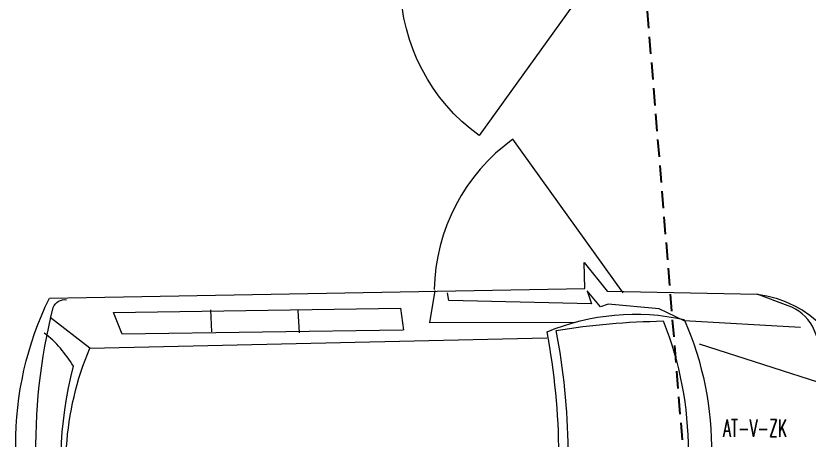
# Model space of a CAD drawing. Extents: x -1439 to 34962, y -872 to 8330.
# Drawn here: x 4597.7 to 5058.7, y 1909.1 to 2155.6 of the extents above; entities that cross this region are included whole.
import ezdxf

# ---------------------------------------------------------------- set-up
doc = ezdxf.new("R2010")
doc.units = 0
doc.linetypes.add('HIDDEN', pattern=[0.375, 0.25, -0.125])
doc.layers.get('0').update_dxf_attribs({"color": 9, "lineweight": 9})
for name, color, linetype, lineweight in [('04', 9, 'Continuous', 9), ('E-KABLO', 7, 'Continuous', 30), ('E-YAZI', 7, 'Continuous', 30)]:
    doc.layers.add(name, color=color, linetype=linetype, lineweight=lineweight)
doc.styles.add('E-YAZI', font='txttw.shx')

# ---------------------------------------------------------------- blocks, each defined once
blk = doc.blocks.new('p-araba-polo')
blk.add_line((1.2557, 0.8419), (1.8967, 1.7338))
at = {"extrusion": (0, 0, -1)}
blk.add_arc((-1.2557, 0.8419), 1.0984, 125.7081, 179.024, dxfattribs=at)
blk = doc.blocks.new('p-araba-caddy')
for points in [[(4.26, 87.51), (96.49, 89.41), (104.41, 102.92), (112.34, 100.13), (105.35, 88.48), (403.12, 88.69), (392.45, 85.45), (418.68, 84.42, -0.236784), (423.23, -86.05), (112.38, -97.42), (113.04, -112.56), (99.21, -96.1), (12.07, -96.13, -0.35315), (-45.78, -38.19), (-47.76, 31.57, -0.418979), (4.26, 87.51, -0.014091)], [(409.1, 84.81, -0.220393), (429.15, 10.65, -0.069309), (420.89, -80.59, -0.369387), (413.22, -85.28, 0.321855)], [(64.08, 71.92), (123.59, 65.82, 0.084966), (128.47, -72.87, -0.035125), (66.42, -79.48, -0.194351), (64.08, 71.92, 5.525286)], [(420.8, 66.63), (409.14, 55.57, -0.115145), (408.6, -46.74, 0.095225), (425.84, -65.72, -1.448896)], [(198.7, 59.31), (404.34, 58.71, -0.170159), (399.21, -57.46), (133.8, -68.34)], [(-37.08, -40.41), (-20.32, -78.19, 0.180747), (-6.04, -89.68), (12.07, -96.13)]]:
    blk.add_lwpolyline(points, format="xyb")
blk.add_lwpolyline([(53.8, 75.95), (130, 70.57, 0.08903), (133.77, -71.93, -0.153631), (54.26, -80.6, -0.218697)], format="xyb", close=True)
for points in [[(36.43, 59.8), (-33.06, 43.83), (-47.93, 36.03), (-46.07, -36.03), (-30.09, -43.83), (45.17, -66.5)], [(399.21, -57.46), (422.7, -74.75)], [(217.67, -71.23), (380.57, -66), (385.81, -78.37), (219.1, -84.08), (217.19, -71.23)], [(277.5, -68.54), (278.55, -81.67)], [(328.6, -68.26), (329.42, -80.94)], [(-13.38, -77.2), (54.33, -79.85), (68.94, -86.49), (98.59, -88.7), (103.01, -86.93), (110.98, -96.22), (108.33, -88.7), (191.09, -89.14), (191.97, -93.56)], [(118.18, -77.55), (201.93, -75.8), (199.3, -94.64)]]:
    blk.add_lwpolyline(points)
blk = doc.blocks.new('p- caddy')
blk.add_line((-86.52, 354.02), (-175.71, 289.92))
blk.add_arc((-86.52, 354.02), 109.84, 215.7081, 269.024)
at = {"rotation": 268.9244510197643}
blk.add_blockref('p-araba-caddy', (10.6, 442.15), dxfattribs=at)

msp = doc.modelspace()

# ---------------------------------------------------------------- linework, layer by layer
at = {"layer": 'E-KABLO', "color": 6, "linetype": 'HIDDEN', "ltscale": 40}
msp.add_line((4985.05, 1909.24), (4957.09, 2252.47), dxfattribs=at)

# ---------------------------------------------------------------- block references
at = {"layer": '04', "xscale": 100, "yscale": 100, "zscale": 100, "rotation": 180}
msp.add_blockref('p-araba-polo', (5056.61, 2259.5), dxfattribs=at)
at = {"layer": '04', "rotation": 270}
msp.add_blockref('p- caddy', (4596.64, 1908.19), dxfattribs=at)

# ---------------------------------------------------------------- texts
at = {"layer": 'E-YAZI', "color": 3, "style": 'E-YAZI', "width": 0.6}
msp.add_text('AT-V-ZK', height=10, dxfattribs=at).set_placement((5008.64, 1911.04, 0))

doc.saveas('drawing.dxf')
